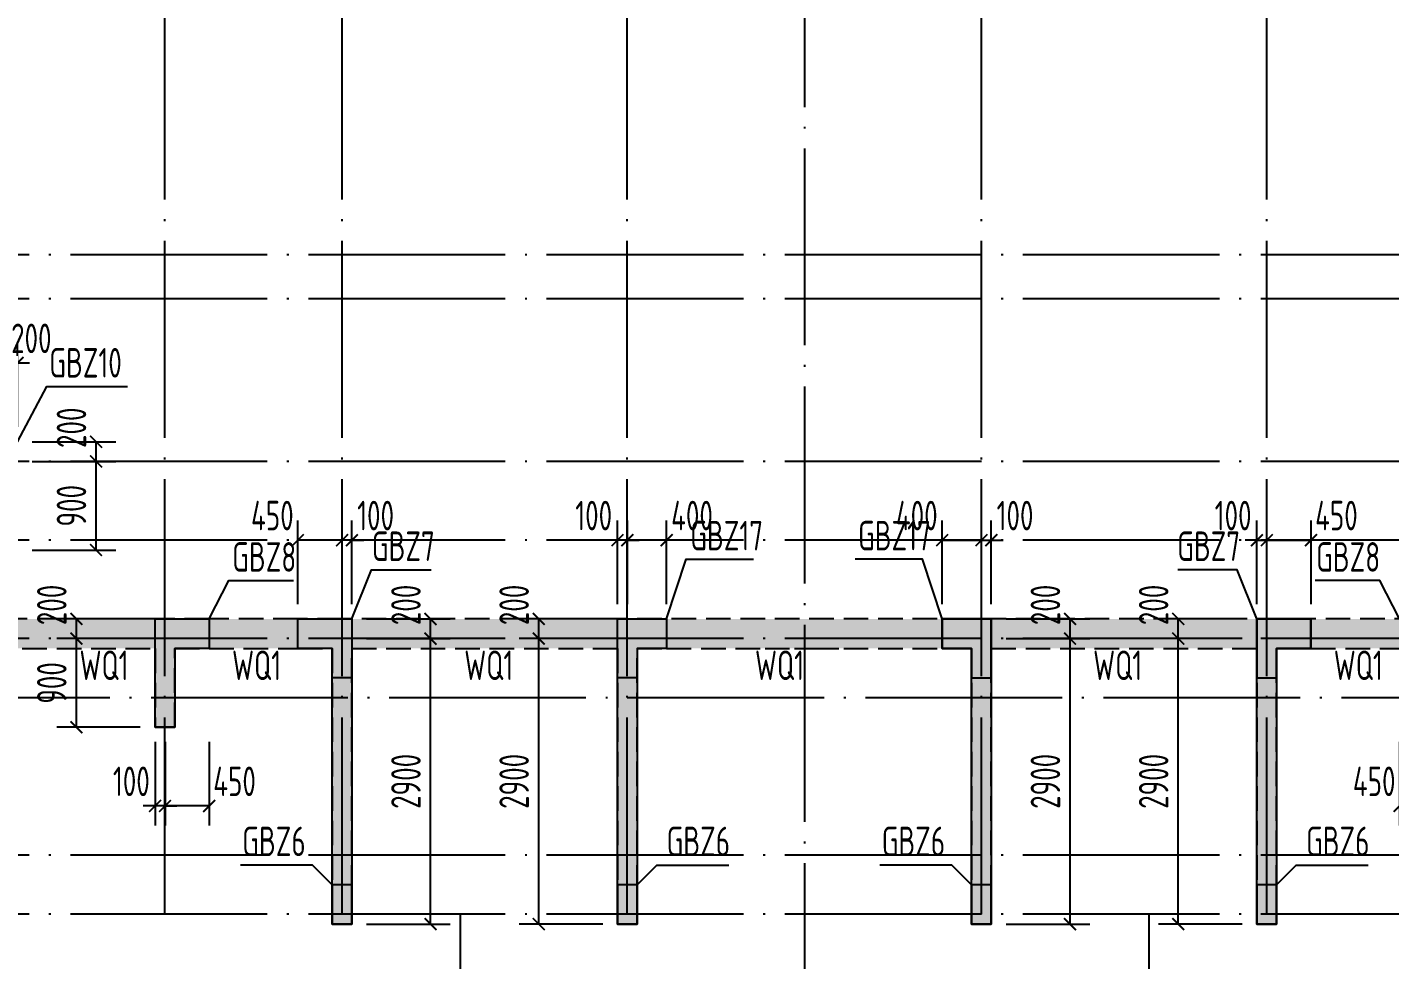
# Model space of a CAD drawing. Extents: x -461650 to 361314, y 245336 to 769729.
# Drawn here: x -108570 to -94719, y 717077 to 726549 of the extents above; entities that cross this region are included whole.
import ezdxf
from ezdxf.enums import TextEntityAlignment as Align

# ---------------------------------------------------------------- set-up
doc = ezdxf.new("R2010")
doc.units = 0
doc.header["$LTSCALE"] = 1000
doc.linetypes.add('DASH', pattern=[0.35, 0.25, -0.1])
doc.linetypes.add('DOTE', pattern=[2.42, 2, -0.2, 0.02, -0.2])
doc.layers.get('0').update_dxf_attribs({"linetype": 'CONTINUOUS'})
doc.layers.get('DEFPOINTS').update_dxf_attribs({"linetype": 'CONTINUOUS'})
for name, color, linetype in [('A-DOTE', 10, 'DOTE'), ('COLU_DE_TEXT', 7, 'CONTINUOUS'), ('LABEL', 1, 'CONTINUOUS'), ('S-Q墙填充', 252, 'CONTINUOUS'), ('S-Q墙实线', 6, 'CONTINUOUS'), ('S-Q墙标注', 3, 'CONTINUOUS'), ('S-Q墙虚线', 6, 'DASH'), ('S-X详图填充', 252, 'CONTINUOUS'), ('S-X详图实线', 4, 'CONTINUOUS')]:
    doc.layers.add(name, color=color, linetype=linetype)
doc.styles.add('TSSD_REIN', font='tssdeng.shx', dxfattribs={"width": 0.7, "height": 300, "bigfont": 'tssdchn.shx'})
doc.styles.add('结构文字', font='zstxt.shx', dxfattribs={"width": 0.7, "bigfont": 'zshz.shx'})
doc.dimstyles.new('STRUCK', dxfattribs={"dimtxt": 400, "dimasz": 121, "dimexe": 200, "dimexo": 150, "dimgap": 115, "dimtad": 1, "dimdec": 0, "dimdsep": 46, "dimtxsty": '结构文字', "dimblk": 'ARCHTICK', "dimcen": 400, "dimclrd": 3, "dimclre": 3, "dimclrt": 7, "dimadec": 0, "dimazin": 0, "dimtfac": 1, "dimtdec": 0, "dimtix": 1, "dimtmove": 2, "dimatfit": 3, "dimldrblk": '_DIMX', "dimfxl": 0, "dimtolj": 1, "dimtzin": 0, "dimarcsym": 0})

# ---------------------------------------------------------------- blocks, each defined once
blk = doc.blocks.new('20210726.16350016')
at = {"layer": 'A-DOTE'}
for p, q in [((23100, 10900), (23100, 21100)), ((24900, 10900), (24900, 21100)), ((27800, 10900), (27800, 21100)), ((29600, 21100), (29600, 3600)), ((31400, 10900), (31400, 21100)), ((34300, 10900), (34300, 21100)), ((55600, 17600), (3600, 17600)), ((55600, 17150), (3600, 17150)), ((55600, 15500), (3600, 15500)), ((55600, 14700), (3600, 14700)), ((55600, 13700), (3600, 13700)), ((3600, 13100.3), (55600, 13100.3)), ((55600, 11500), (3600, 11500)), ((55600, 10900), (3600, 10900)), ((26100, 10900), (26100, 3600)), ((33100, 10900), (33100, 3600))]:
    blk.add_line(p, q, dxfattribs=at)
blk = doc.blocks.new('_ArchTick')
at = {"color": 0, "linetype": 'ByBlock', "const_width": 0.15}
blk.add_lwpolyline([(-0.5, -0.5), (0.5, 0.5)], dxfattribs=at)
blk = doc.blocks.new('*D1792')
at = {"layer": 'DEFPOINTS', "color": 0}
for p in [(-103370, 720339), (-102570, 720339), (-102570, 717439)]:
    blk.add_point(p, dxfattribs=at)
at = {"layer": 'S-Q墙标注', "color": 3, "lineweight": -2}
for p, q in [((-102720, 720339), (-103570, 720339)), ((-103370, 717439), (-103370, 720339)), ((-102720, 717439), (-103570, 717439))]:
    blk.add_line(p, q, dxfattribs=at)
at = {"layer": 'S-Q墙标注', "color": 3, "lineweight": -2, "xscale": 121, "yscale": 121, "zscale": 121}
for p, rotation in [((-103370, 720339), 90), ((-103370, 717439), 270)]:
    blk.add_blockref('_ArchTick', p, dxfattribs=dict(at, rotation=rotation))
at = {"layer": 'S-Q墙标注', "color": 7, "insert": (-103620, 718889), "char_height": 300, "attachment_point": 5, "rotation": 90, "style": 'TSSD_REIN'}
blk.add_mtext('\\A1;2900', dxfattribs=at)
blk = doc.blocks.new('_DIMX')
blk.add_line((-150, 0), (150, 0))
at = {"const_width": 50}
blk.add_lwpolyline([(-70, -70), (70, 70)], dxfattribs=at)
blk = doc.blocks.new('*D1793')
at = {"layer": 'DEFPOINTS', "color": 0}
for p in [(-103370, 720539), (-102570, 720539), (-102570, 720339)]:
    blk.add_point(p, dxfattribs=at)
at = {"layer": 'S-Q墙标注', "color": 3, "lineweight": -2}
for p, q in [((-102720, 720539), (-103570, 720539)), ((-103370, 720339), (-103370, 720539)), ((-102720, 720339), (-103570, 720339))]:
    blk.add_line(p, q, dxfattribs=at)
at = {"layer": 'S-Q墙标注', "color": 3, "lineweight": -2, "xscale": 121, "yscale": 121, "zscale": 121}
for p, rotation in [((-103370, 720539), 90), ((-103370, 720339), 270)]:
    blk.add_blockref('_ArchTick', p, dxfattribs=dict(at, rotation=rotation))
at = {"layer": 'S-Q墙标注', "color": 7, "insert": (-103620, 720681), "char_height": 300, "attachment_point": 5, "rotation": 90, "style": 'TSSD_REIN'}
blk.add_mtext('\\A1;200', dxfattribs=at)
blk = doc.blocks.new('*D1794')
at = {"layer": 'DEFPOINTS', "color": 0}
for p in [(-102469, 721339), (-102469, 720539), (-102070, 720539)]:
    blk.add_point(p, dxfattribs=at)
at = {"layer": 'S-Q墙标注', "color": 3, "lineweight": -2}
for p, q in [((-102469, 720689), (-102469, 721539)), ((-102070, 720689), (-102070, 721539)), ((-102070, 721339), (-102469, 721339))]:
    blk.add_line(p, q, dxfattribs=at)
at = {"layer": 'S-Q墙标注', "color": 3, "lineweight": -2, "xscale": 121, "yscale": 121, "zscale": 121, "rotation": 180}
blk.add_blockref('_ArchTick', (-102469, 721339), dxfattribs=at)
at = {"layer": 'S-Q墙标注', "color": 3, "lineweight": -2, "xscale": 121, "yscale": 121, "zscale": 121}
blk.add_blockref('_ArchTick', (-102070, 721339), dxfattribs=at)
at = {"layer": 'S-Q墙标注', "color": 7, "insert": (-101812, 721589), "char_height": 300, "attachment_point": 5, "style": 'TSSD_REIN'}
blk.add_mtext('\\A1;400', dxfattribs=at)
blk = doc.blocks.new('*D1795')
at = {"layer": 'DEFPOINTS', "color": 0}
for p in [(-102569, 721339), (-102569, 720539), (-102469, 720539)]:
    blk.add_point(p, dxfattribs=at)
at = {"layer": 'S-Q墙标注', "color": 3, "lineweight": -2}
for p, q in [((-102569, 720689), (-102569, 721539)), ((-102469, 720689), (-102469, 721539)), ((-102569, 721339), (-102690, 721339)), ((-102469, 721339), (-102569, 721339)), ((-102469, 721339), (-102348, 721339))]:
    blk.add_line(p, q, dxfattribs=at)
at = {"layer": 'S-Q墙标注', "color": 3, "lineweight": -2, "xscale": 121, "yscale": 121, "zscale": 121}
blk.add_blockref('_ArchTick', (-102569, 721339), dxfattribs=at)
at = {"layer": 'S-Q墙标注', "color": 3, "lineweight": -2, "xscale": 121, "yscale": 121, "zscale": 121, "rotation": 180}
blk.add_blockref('_ArchTick', (-102469, 721339), dxfattribs=at)
at = {"layer": 'S-Q墙标注', "color": 7, "insert": (-102811, 721589), "char_height": 300, "attachment_point": 5, "style": 'TSSD_REIN'}
blk.add_mtext('\\A1;100', dxfattribs=at)
blk = doc.blocks.new('*D1796')
at = {"layer": 'DEFPOINTS', "color": 0}
for p in [(-105270, 720339), (-104470, 720339), (-105270, 717439)]:
    blk.add_point(p, dxfattribs=at)
at = {"layer": 'S-Q墙标注', "color": 3, "lineweight": -2}
for p, q in [((-105120, 720339), (-104270, 720339)), ((-104470, 717439), (-104470, 720339)), ((-105120, 717439), (-104270, 717439))]:
    blk.add_line(p, q, dxfattribs=at)
at = {"layer": 'S-Q墙标注', "color": 3, "lineweight": -2, "xscale": 121, "yscale": 121, "zscale": 121}
for p, rotation in [((-104470, 720339), 90), ((-104470, 717439), 270)]:
    blk.add_blockref('_ArchTick', p, dxfattribs=dict(at, rotation=rotation))
at = {"layer": 'S-Q墙标注', "color": 7, "insert": (-104720, 718889), "char_height": 300, "attachment_point": 5, "rotation": 90, "style": 'TSSD_REIN'}
blk.add_mtext('\\A1;2900', dxfattribs=at)
blk = doc.blocks.new('*D1797')
at = {"layer": 'DEFPOINTS', "color": 0}
for p in [(-105270, 720539), (-104470, 720539), (-105270, 720339)]:
    blk.add_point(p, dxfattribs=at)
at = {"layer": 'S-Q墙标注', "color": 3, "lineweight": -2}
for p, q in [((-105120, 720539), (-104270, 720539)), ((-104470, 720339), (-104470, 720539)), ((-105120, 720339), (-104270, 720339))]:
    blk.add_line(p, q, dxfattribs=at)
at = {"layer": 'S-Q墙标注', "color": 3, "lineweight": -2, "xscale": 121, "yscale": 121, "zscale": 121}
for p, rotation in [((-104470, 720539), 90), ((-104470, 720339), 270)]:
    blk.add_blockref('_ArchTick', p, dxfattribs=dict(at, rotation=rotation))
at = {"layer": 'S-Q墙标注', "color": 7, "insert": (-104720, 720681), "char_height": 300, "attachment_point": 5, "rotation": 90, "style": 'TSSD_REIN'}
blk.add_mtext('\\A1;200', dxfattribs=at)
blk = doc.blocks.new('*D1798')
at = {"layer": 'DEFPOINTS', "color": 0}
for p in [(-105369, 721339), (-105369, 720539), (-105269, 720539)]:
    blk.add_point(p, dxfattribs=at)
at = {"layer": 'S-Q墙标注', "color": 3, "lineweight": -2}
for p, q in [((-105369, 720689), (-105369, 721539)), ((-105269, 720689), (-105269, 721539)), ((-105369, 721339), (-105490, 721339)), ((-105269, 721339), (-105369, 721339)), ((-105269, 721339), (-105148, 721339))]:
    blk.add_line(p, q, dxfattribs=at)
at = {"layer": 'S-Q墙标注', "color": 3, "lineweight": -2, "xscale": 121, "yscale": 121, "zscale": 121}
blk.add_blockref('_ArchTick', (-105369, 721339), dxfattribs=at)
at = {"layer": 'S-Q墙标注', "color": 3, "lineweight": -2, "xscale": 121, "yscale": 121, "zscale": 121, "rotation": 180}
blk.add_blockref('_ArchTick', (-105269, 721339), dxfattribs=at)
at = {"layer": 'S-Q墙标注', "color": 7, "insert": (-105028, 721589), "char_height": 300, "attachment_point": 5, "style": 'TSSD_REIN'}
blk.add_mtext('\\A1;100', dxfattribs=at)
blk = doc.blocks.new('*D1799')
at = {"layer": 'DEFPOINTS', "color": 0}
for p in [(-105819, 721339), (-105819, 720539), (-105369, 720539)]:
    blk.add_point(p, dxfattribs=at)
at = {"layer": 'S-Q墙标注', "color": 3, "lineweight": -2}
for p, q in [((-105819, 720689), (-105819, 721539)), ((-105369, 720689), (-105369, 721539)), ((-105369, 721339), (-105819, 721339))]:
    blk.add_line(p, q, dxfattribs=at)
at = {"layer": 'S-Q墙标注', "color": 3, "lineweight": -2, "xscale": 121, "yscale": 121, "zscale": 121, "rotation": 180}
blk.add_blockref('_ArchTick', (-105819, 721339), dxfattribs=at)
at = {"layer": 'S-Q墙标注', "color": 3, "lineweight": -2, "xscale": 121, "yscale": 121, "zscale": 121}
blk.add_blockref('_ArchTick', (-105369, 721339), dxfattribs=at)
at = {"layer": 'S-Q墙标注', "color": 7, "insert": (-106078, 721589), "char_height": 300, "attachment_point": 5, "style": 'TSSD_REIN'}
blk.add_mtext('\\A1;450', dxfattribs=at)
blk = doc.blocks.new('*D1800')
at = {"layer": 'DEFPOINTS', "color": 0}
for p in [(-108070, 720339), (-107270, 720339), (-107270, 719439)]:
    blk.add_point(p, dxfattribs=at)
at = {"layer": 'S-Q墙标注', "color": 3, "lineweight": -2}
for p, q in [((-107420, 720339), (-108270, 720339)), ((-108070, 719439), (-108070, 720339)), ((-107420, 719439), (-108270, 719439))]:
    blk.add_line(p, q, dxfattribs=at)
at = {"layer": 'S-Q墙标注', "color": 3, "lineweight": -2, "xscale": 121, "yscale": 121, "zscale": 121}
for p, rotation in [((-108070, 720339), 90), ((-108070, 719439), 270)]:
    blk.add_blockref('_ArchTick', p, dxfattribs=dict(at, rotation=rotation))
at = {"layer": 'S-Q墙标注', "color": 7, "insert": (-108320, 719889), "char_height": 300, "attachment_point": 5, "rotation": 90, "style": 'TSSD_REIN'}
blk.add_mtext('\\A1;900', dxfattribs=at)
blk = doc.blocks.new('*D1801')
at = {"layer": 'DEFPOINTS', "color": 0}
for p in [(-108070, 720539), (-107270, 720539), (-107270, 720339)]:
    blk.add_point(p, dxfattribs=at)
at = {"layer": 'S-Q墙标注', "color": 3, "lineweight": -2}
for p, q in [((-107420, 720539), (-108270, 720539)), ((-108070, 720339), (-108070, 720539)), ((-107420, 720339), (-108270, 720339))]:
    blk.add_line(p, q, dxfattribs=at)
at = {"layer": 'S-Q墙标注', "color": 3, "lineweight": -2, "xscale": 121, "yscale": 121, "zscale": 121}
for p, rotation in [((-108070, 720539), 90), ((-108070, 720339), 270)]:
    blk.add_blockref('_ArchTick', p, dxfattribs=dict(at, rotation=rotation))
at = {"layer": 'S-Q墙标注', "color": 7, "insert": (-108320, 720681), "char_height": 300, "attachment_point": 5, "rotation": 90, "style": 'TSSD_REIN'}
blk.add_mtext('\\A1;200', dxfattribs=at)
blk = doc.blocks.new('*D1802')
at = {"layer": 'DEFPOINTS', "color": 0}
for p in [(-107169, 719439), (-106720, 719439), (-107169, 718639)]:
    blk.add_point(p, dxfattribs=at)
at = {"layer": 'S-Q墙标注', "color": 3, "lineweight": -2}
for p, q in [((-107169, 719289), (-107169, 718439)), ((-106720, 719289), (-106720, 718439)), ((-106720, 718639), (-107169, 718639))]:
    blk.add_line(p, q, dxfattribs=at)
at = {"layer": 'S-Q墙标注', "color": 3, "lineweight": -2, "xscale": 121, "yscale": 121, "zscale": 121, "rotation": 180}
blk.add_blockref('_ArchTick', (-107169, 718639), dxfattribs=at)
at = {"layer": 'S-Q墙标注', "color": 3, "lineweight": -2, "xscale": 121, "yscale": 121, "zscale": 121}
blk.add_blockref('_ArchTick', (-106720, 718639), dxfattribs=at)
at = {"layer": 'S-Q墙标注', "color": 7, "insert": (-106462, 718889), "char_height": 300, "attachment_point": 5, "style": 'TSSD_REIN'}
blk.add_mtext('\\A1;450', dxfattribs=at)
blk = doc.blocks.new('*D1803')
at = {"layer": 'DEFPOINTS', "color": 0}
for p in [(-107270, 719439), (-107169, 719439), (-107270, 718639)]:
    blk.add_point(p, dxfattribs=at)
at = {"layer": 'S-Q墙标注', "color": 3, "lineweight": -2}
for p, q in [((-107270, 719289), (-107270, 718439)), ((-107169, 719289), (-107169, 718439)), ((-107270, 718639), (-107391, 718639)), ((-107169, 718639), (-107270, 718639)), ((-107169, 718639), (-107048, 718639))]:
    blk.add_line(p, q, dxfattribs=at)
at = {"layer": 'S-Q墙标注', "color": 3, "lineweight": -2, "xscale": 121, "yscale": 121, "zscale": 121}
blk.add_blockref('_ArchTick', (-107270, 718639), dxfattribs=at)
at = {"layer": 'S-Q墙标注', "color": 3, "lineweight": -2, "xscale": 121, "yscale": 121, "zscale": 121, "rotation": 180}
blk.add_blockref('_ArchTick', (-107169, 718639), dxfattribs=at)
at = {"layer": 'S-Q墙标注', "color": 7, "insert": (-107511, 718889), "char_height": 300, "attachment_point": 5, "style": 'TSSD_REIN'}
blk.add_mtext('\\A1;100', dxfattribs=at)
blk = doc.blocks.new('*D1808')
at = {"layer": 'DEFPOINTS', "color": 0}
for p in [(-108670, 722139), (-107870, 722139), (-108670, 721239)]:
    blk.add_point(p, dxfattribs=at)
at = {"layer": 'S-Q墙标注', "color": 3, "lineweight": -2}
for p, q in [((-108520, 722139), (-107670, 722139)), ((-107870, 721239), (-107870, 722139)), ((-108520, 721239), (-107670, 721239))]:
    blk.add_line(p, q, dxfattribs=at)
at = {"layer": 'S-Q墙标注', "color": 3, "lineweight": -2, "xscale": 121, "yscale": 121, "zscale": 121}
for p, rotation in [((-107870, 722139), 90), ((-107870, 721239), 270)]:
    blk.add_blockref('_ArchTick', p, dxfattribs=dict(at, rotation=rotation))
at = {"layer": 'S-Q墙标注', "color": 7, "insert": (-108120, 721689), "char_height": 300, "attachment_point": 5, "rotation": 90, "style": 'TSSD_REIN'}
blk.add_mtext('\\A1;900', dxfattribs=at)
blk = doc.blocks.new('*D1809')
at = {"layer": 'DEFPOINTS', "color": 0}
for p in [(-108670, 722339), (-107870, 722339), (-108670, 722139)]:
    blk.add_point(p, dxfattribs=at)
at = {"layer": 'S-Q墙标注', "color": 3, "lineweight": -2}
for p, q in [((-108520, 722339), (-107670, 722339)), ((-107870, 722139), (-107870, 722339)), ((-108520, 722139), (-107670, 722139))]:
    blk.add_line(p, q, dxfattribs=at)
at = {"layer": 'S-Q墙标注', "color": 3, "lineweight": -2, "xscale": 121, "yscale": 121, "zscale": 121}
for p, rotation in [((-107870, 722339), 90), ((-107870, 722139), 270)]:
    blk.add_blockref('_ArchTick', p, dxfattribs=dict(at, rotation=rotation))
at = {"layer": 'S-Q墙标注', "color": 7, "insert": (-108120, 722481), "char_height": 300, "attachment_point": 5, "rotation": 90, "style": 'TSSD_REIN'}
blk.add_mtext('\\A1;200', dxfattribs=at)
blk = doc.blocks.new('*D1810')
at = {"layer": 'DEFPOINTS', "color": 0}
for p in [(-108869, 723139), (-108869, 722339), (-108669, 722339)]:
    blk.add_point(p, dxfattribs=at)
at = {"layer": 'S-Q墙标注', "color": 3, "lineweight": -2}
for p, q in [((-108869, 722489), (-108869, 723339)), ((-108669, 722489), (-108669, 723339)), ((-108869, 723139), (-108990, 723139)), ((-108669, 723139), (-108869, 723139)), ((-108669, 723139), (-108548, 723139))]:
    blk.add_line(p, q, dxfattribs=at)
at = {"layer": 'S-Q墙标注', "color": 3, "lineweight": -2, "xscale": 121, "yscale": 121, "zscale": 121}
blk.add_blockref('_ArchTick', (-108869, 723139), dxfattribs=at)
at = {"layer": 'S-Q墙标注', "color": 3, "lineweight": -2, "xscale": 121, "yscale": 121, "zscale": 121, "rotation": 180}
blk.add_blockref('_ArchTick', (-108669, 723139), dxfattribs=at)
at = {"layer": 'S-Q墙标注', "color": 7, "insert": (-108528, 723389), "char_height": 300, "attachment_point": 5, "style": 'TSSD_REIN'}
blk.add_mtext('\\A1;200', dxfattribs=at)
blk = doc.blocks.new('*D1869')
at = {"layer": 'DEFPOINTS', "color": 0}
for p in [(-98769, 720339), (-97969, 720339), (-98769, 717439)]:
    blk.add_point(p, dxfattribs=at)
at = {"layer": 'S-Q墙标注', "color": 3, "lineweight": -2}
for p, q in [((-98619, 720339), (-97769, 720339)), ((-97969, 717439), (-97969, 720339)), ((-98619, 717439), (-97769, 717439))]:
    blk.add_line(p, q, dxfattribs=at)
at = {"layer": 'S-Q墙标注', "color": 3, "lineweight": -2, "xscale": 121, "yscale": 121, "zscale": 121}
for p, rotation in [((-97969, 720339), 90), ((-97969, 717439), 270)]:
    blk.add_blockref('_ArchTick', p, dxfattribs=dict(at, rotation=rotation))
at = {"layer": 'S-Q墙标注', "color": 7, "insert": (-98219, 718889), "char_height": 300, "attachment_point": 5, "rotation": 90, "style": 'TSSD_REIN'}
blk.add_mtext('\\A1;2900', dxfattribs=at)
blk = doc.blocks.new('*D1870')
at = {"layer": 'DEFPOINTS', "color": 0}
for p in [(-98769, 720539), (-97969, 720539), (-98769, 720339)]:
    blk.add_point(p, dxfattribs=at)
at = {"layer": 'S-Q墙标注', "color": 3, "lineweight": -2}
for p, q in [((-98619, 720539), (-97769, 720539)), ((-97969, 720339), (-97969, 720539)), ((-98619, 720339), (-97769, 720339))]:
    blk.add_line(p, q, dxfattribs=at)
at = {"layer": 'S-Q墙标注', "color": 3, "lineweight": -2, "xscale": 121, "yscale": 121, "zscale": 121}
for p, rotation in [((-97969, 720539), 90), ((-97969, 720339), 270)]:
    blk.add_blockref('_ArchTick', p, dxfattribs=dict(at, rotation=rotation))
at = {"layer": 'S-Q墙标注', "color": 7, "insert": (-98219, 720681), "char_height": 300, "attachment_point": 5, "rotation": 90, "style": 'TSSD_REIN'}
blk.add_mtext('\\A1;200', dxfattribs=at)
blk = doc.blocks.new('*D1871')
at = {"layer": 'DEFPOINTS', "color": 0}
for p in [(-98869, 721339), (-99269, 720539), (-98869, 720539)]:
    blk.add_point(p, dxfattribs=at)
at = {"layer": 'S-Q墙标注', "color": 3, "lineweight": -2}
for p, q in [((-99269, 720689), (-99269, 721539)), ((-98869, 720689), (-98869, 721539)), ((-99269, 721339), (-98869, 721339))]:
    blk.add_line(p, q, dxfattribs=at)
at = {"layer": 'S-Q墙标注', "color": 3, "lineweight": -2, "xscale": 121, "yscale": 121, "zscale": 121, "rotation": 180}
blk.add_blockref('_ArchTick', (-99269, 721339), dxfattribs=at)
at = {"layer": 'S-Q墙标注', "color": 3, "lineweight": -2, "xscale": 121, "yscale": 121, "zscale": 121}
blk.add_blockref('_ArchTick', (-98869, 721339), dxfattribs=at)
at = {"layer": 'S-Q墙标注', "color": 7, "insert": (-99527, 721589), "char_height": 300, "attachment_point": 5, "style": 'TSSD_REIN'}
blk.add_mtext('\\A1;400', dxfattribs=at)
blk = doc.blocks.new('*D1872')
at = {"layer": 'DEFPOINTS', "color": 0}
for p in [(-98769, 721339), (-98869, 720539), (-98769, 720539)]:
    blk.add_point(p, dxfattribs=at)
at = {"layer": 'S-Q墙标注', "color": 3, "lineweight": -2}
for p, q in [((-98869, 720689), (-98869, 721539)), ((-98769, 720689), (-98769, 721539)), ((-98869, 721339), (-98990, 721339)), ((-98869, 721339), (-98769, 721339)), ((-98769, 721339), (-98648, 721339))]:
    blk.add_line(p, q, dxfattribs=at)
at = {"layer": 'S-Q墙标注', "color": 3, "lineweight": -2, "xscale": 121, "yscale": 121, "zscale": 121}
blk.add_blockref('_ArchTick', (-98869, 721339), dxfattribs=at)
at = {"layer": 'S-Q墙标注', "color": 3, "lineweight": -2, "xscale": 121, "yscale": 121, "zscale": 121, "rotation": 180}
blk.add_blockref('_ArchTick', (-98769, 721339), dxfattribs=at)
at = {"layer": 'S-Q墙标注', "color": 7, "insert": (-98528, 721589), "char_height": 300, "attachment_point": 5, "style": 'TSSD_REIN'}
blk.add_mtext('\\A1;100', dxfattribs=at)
blk = doc.blocks.new('*D1873')
at = {"layer": 'DEFPOINTS', "color": 0}
for p in [(-96869, 720339), (-96069, 720339), (-96069, 717439)]:
    blk.add_point(p, dxfattribs=at)
at = {"layer": 'S-Q墙标注', "color": 3, "lineweight": -2}
for p, q in [((-96219, 720339), (-97069, 720339)), ((-96869, 717439), (-96869, 720339)), ((-96219, 717439), (-97069, 717439))]:
    blk.add_line(p, q, dxfattribs=at)
at = {"layer": 'S-Q墙标注', "color": 3, "lineweight": -2, "xscale": 121, "yscale": 121, "zscale": 121}
for p, rotation in [((-96869, 720339), 90), ((-96869, 717439), 270)]:
    blk.add_blockref('_ArchTick', p, dxfattribs=dict(at, rotation=rotation))
at = {"layer": 'S-Q墙标注', "color": 7, "insert": (-97119, 718889), "char_height": 300, "attachment_point": 5, "rotation": 90, "style": 'TSSD_REIN'}
blk.add_mtext('\\A1;2900', dxfattribs=at)
blk = doc.blocks.new('*D1874')
at = {"layer": 'DEFPOINTS', "color": 0}
for p in [(-96869, 720539), (-96069, 720539), (-96069, 720339)]:
    blk.add_point(p, dxfattribs=at)
at = {"layer": 'S-Q墙标注', "color": 3, "lineweight": -2}
for p, q in [((-96219, 720539), (-97069, 720539)), ((-96869, 720339), (-96869, 720539)), ((-96219, 720339), (-97069, 720339))]:
    blk.add_line(p, q, dxfattribs=at)
at = {"layer": 'S-Q墙标注', "color": 3, "lineweight": -2, "xscale": 121, "yscale": 121, "zscale": 121}
for p, rotation in [((-96869, 720539), 90), ((-96869, 720339), 270)]:
    blk.add_blockref('_ArchTick', p, dxfattribs=dict(at, rotation=rotation))
at = {"layer": 'S-Q墙标注', "color": 7, "insert": (-97119, 720681), "char_height": 300, "attachment_point": 5, "rotation": 90, "style": 'TSSD_REIN'}
blk.add_mtext('\\A1;200', dxfattribs=at)
blk = doc.blocks.new('*D1875')
at = {"layer": 'DEFPOINTS', "color": 0}
for p in [(-95969, 721339), (-96069, 720539), (-95969, 720539)]:
    blk.add_point(p, dxfattribs=at)
at = {"layer": 'S-Q墙标注', "color": 3, "lineweight": -2}
for p, q in [((-96069, 720689), (-96069, 721539)), ((-95969, 720689), (-95969, 721539)), ((-96069, 721339), (-96190, 721339)), ((-96069, 721339), (-95969, 721339)), ((-95969, 721339), (-95848, 721339))]:
    blk.add_line(p, q, dxfattribs=at)
at = {"layer": 'S-Q墙标注', "color": 3, "lineweight": -2, "xscale": 121, "yscale": 121, "zscale": 121}
blk.add_blockref('_ArchTick', (-96069, 721339), dxfattribs=at)
at = {"layer": 'S-Q墙标注', "color": 3, "lineweight": -2, "xscale": 121, "yscale": 121, "zscale": 121, "rotation": 180}
blk.add_blockref('_ArchTick', (-95969, 721339), dxfattribs=at)
at = {"layer": 'S-Q墙标注', "color": 7, "insert": (-96311, 721589), "char_height": 300, "attachment_point": 5, "style": 'TSSD_REIN'}
blk.add_mtext('\\A1;100', dxfattribs=at)
blk = doc.blocks.new('*D1876')
at = {"layer": 'DEFPOINTS', "color": 0}
for p in [(-95519, 721339), (-95969, 720539), (-95519, 720539)]:
    blk.add_point(p, dxfattribs=at)
at = {"layer": 'S-Q墙标注', "color": 3, "lineweight": -2}
for p, q in [((-95969, 720689), (-95969, 721539)), ((-95519, 720689), (-95519, 721539)), ((-95969, 721339), (-95519, 721339))]:
    blk.add_line(p, q, dxfattribs=at)
at = {"layer": 'S-Q墙标注', "color": 3, "lineweight": -2, "xscale": 121, "yscale": 121, "zscale": 121, "rotation": 180}
blk.add_blockref('_ArchTick', (-95969, 721339), dxfattribs=at)
at = {"layer": 'S-Q墙标注', "color": 3, "lineweight": -2, "xscale": 121, "yscale": 121, "zscale": 121}
blk.add_blockref('_ArchTick', (-95519, 721339), dxfattribs=at)
at = {"layer": 'S-Q墙标注', "color": 7, "insert": (-95261, 721589), "char_height": 300, "attachment_point": 5, "style": 'TSSD_REIN'}
blk.add_mtext('\\A1;450', dxfattribs=at)
blk = doc.blocks.new('*D1879')
at = {"layer": 'DEFPOINTS', "color": 0}
for p in [(-94619, 719439), (-94169, 719439), (-94169, 718639)]:
    blk.add_point(p, dxfattribs=at)
at = {"layer": 'S-Q墙标注', "color": 3, "lineweight": -2}
for p, q in [((-94619, 719289), (-94619, 718439)), ((-94169, 719289), (-94169, 718439)), ((-94619, 718639), (-94169, 718639))]:
    blk.add_line(p, q, dxfattribs=at)
at = {"layer": 'S-Q墙标注', "color": 3, "lineweight": -2, "xscale": 121, "yscale": 121, "zscale": 121, "rotation": 180}
blk.add_blockref('_ArchTick', (-94619, 718639), dxfattribs=at)
at = {"layer": 'S-Q墙标注', "color": 3, "lineweight": -2, "xscale": 121, "yscale": 121, "zscale": 121}
blk.add_blockref('_ArchTick', (-94169, 718639), dxfattribs=at)
at = {"layer": 'S-Q墙标注', "color": 7, "insert": (-94877, 718889), "char_height": 300, "attachment_point": 5, "style": 'TSSD_REIN'}
blk.add_mtext('\\A1;450', dxfattribs=at)

msp = doc.modelspace()

# ---------------------------------------------------------------- hatches: boundary and pattern name
at = {"layer": 'S-Q墙填充', "ltscale": 0.5}
h = msp.add_hatch(dxfattribs=at)
h.set_pattern_fill('ARMORED', color=252, scale=30, style=0)
h.set_pattern_definition([(50, (-174733.24, 683071.2), (215.17805, -18.82564), [22.5, -247.5]), (355, (-174733.24, 683071.2), (-41.6254, 225.65764), [18, -198]), (100.4514, (-174715.31, 683069.63), (173.5528, 206.83186), [19.12206, -210.34263]), (46.1842, (-174733.24, 683131.2), (320.1723, -49.6557), [33.75, -371.25]), (96.6356, (-174706.56, 683127.06), (280.3988, 292.2354), [28.6831, -315.5139]), (351.1842, (-174733.24, 683131.2), (280.3986, 292.2356), [27, -297]), (21, (-174703.24, 683116.2), (179.07212, -120.78567), [22.5, -247.5]), (326, (-174703.24, 683116.2), (72.9946, 217.545), [18, -198]), (71.4514, (-174688.32, 683106.13), (252.0668, 96.75915), [19.12206, -210.34263]), (37.5, (-174733.24, 683071.2), (3.647957, 99.868156), [0, -195.6, 0, -201, 0, -198.75]), (7.5, (-174733.24, 683071.2), (78.92086, 118.32351), [0, -114.6, 0, -191.1, 0, -75.75]), (327.5, (-174800.14, 683071.2), (160.14673, -6.76646), [0, -75, 0, -234, 0, -310.5]), (317.5, (-174830.14, 683071.2), (174.95585, 30.0315), [0, -97.5, 0, -155.4, 0, -220.5]), (45, (-174733.24, 683071.2), (-106.06602, 106.06602), [])])
h.paths.add_polyline_path([(-83669.41, 722339.34), (-84319.33, 722339.34), (-85969.39, 722339.34), (-86569.61, 722339.34), (-86569.75, 722589.34), (-89769.34, 722589.34), (-89769.43, 722339.34), (-90369.36, 722339.34), (-91969.58, 722339.34), (-92669.5, 722339.34), (-92669.5, 721339.34), (-92669.5, 720539.34), (-105369.51, 720539.34), (-105819.51, 720539.34), (-106719.59, 720539.34), (-107169.5, 720539.34), (-108669.5, 720539.34), (-108669.5, 721339.34), (-108669.5, 722339.34), (-109319.41, 722339.34), (-110969.89, 722339.34), (-111569.5, 722339.34), (-111569.5, 722589.34), (-114769.5, 722589.34), (-114769.5, 722339.34), (-115369.62, 722339.34), (-116969.58, 722339.34), (-117669.5, 722339.34), (-117669.5, 721339.34), (-117669.5, 720539.34), (-125869.5, 720539.34), (-125869.5, 717539.34), (-125869.49, 714939.34), (-125869.49, 712839.34), (-123069.49, 712839.34), (-116569.45, 712839.34), (-116569.49, 711639.33), (-115519.5, 711639.33), (-113169.49, 711639.33), (-110619.5, 711639.33), (-109769.5, 711639.33), (-109769.55, 712839.22), (-104169.51, 712839.34), (-103269.51, 712839.34), (-100669.51, 712839.34), (-98069.49, 712839.34), (-97169.49, 712839.34), (-91569.49, 712839.34), (-91569.49, 711639.33), (-90519.5, 711639.33), (-88169.51, 711639.33), (-85819.5, 711639.33), (-84769.51, 711639.33), (-84769.51, 712839.34), (-79169.51, 712839.34), (-78269.51, 712839.34), (-75469.51, 712839.34), (-75469.51, 720539.34), (-77069.59, 720539.34), (-77469.51, 720539.34), (-80369.49, 720539.34), (-80819.49, 720539.34), (-81719.59, 720539.34), (-82169.51, 720539.34), (-83669.41, 720539.34), (-83669.41, 721339.34)])
h.paths.add_polyline_path([(-125569.5, 717439.34), (-124869.49, 717439.34), (-124869.49, 717639.34), (-125569.5, 717639.34), (-125569.5, 720239.34), (-125169.5, 720239.34), (-124269.4, 720239.34), (-123969.49, 720239.34), (-123969.48, 719589.34), (-123769.48, 719589.34), (-123769.49, 720239.34), (-121069.49, 720239.34), (-121069.49, 717439.34), (-120869.49, 717439.34), (-120869.49, 720239.34), (-120519.49, 720239.34), (-119619.41, 720239.34), (-119269.49, 720239.34), (-119269.49, 719439.34), (-119069.49, 719439.34), (-119069.49, 720239.34), (-117369.5, 720239.34), (-117369.5, 721339.34), (-117369.5, 722039.34), (-116969.58, 722039.34), (-115369.62, 722039.34), (-114669.5, 722039.34), (-114669.5, 720839.34), (-114469.5, 720839.34), (-114469.5, 722139.34), (-114469.5, 722289.34), (-111869.5, 722289.34), (-111869.5, 722139.34), (-111869.5, 720839.34), (-111669.5, 720839.34), (-111669.5, 722039.34), (-110969.89, 722039.34), (-109319.41, 722039.34), (-108969.5, 722039.34), (-108969.5, 721339.34), (-108969.5, 720239.34), (-107269.5, 720239.34), (-107269.5, 719439.34), (-107069.5, 719439.34), (-107069.5, 720239.34), (-106719.59, 720239.34), (-105819.51, 720239.34), (-105469.51, 720239.34), (-105469.51, 717439.34), (-105269.51, 717439.34), (-105269.51, 720239.34), (-102569.51, 720239.34), (-102569.51, 717439.34), (-102369.51, 717439.34), (-102369.51, 720239.34), (-102069.59, 720239.34), (-101069.5, 720239.34), (-100769.5, 720239.34), (-100769.51, 720239.34), (-100569.51, 720239.34), (-100569.5, 720239.34), (-100269.5, 720239.34), (-99269.4, 720239.34), (-98969.49, 720239.34), (-98969.49, 717439.14), (-98769.49, 717439.14), (-98769.49, 720239.34), (-96069.5, 720239.34), (-96069.5, 717439.34), (-95869.5, 717439.34), (-95869.5, 720239.34), (-95519.5, 720239.34), (-94619.41, 720239.34), (-94269.5, 720239.34), (-94269.5, 719439.34), (-94069.5, 719439.34), (-94069.5, 720239.34), (-92369.5, 720239.34), (-92369.5, 721339.34), (-92369.5, 722039.34), (-91969.58, 722039.34), (-90369.36, 722039.34), (-89669.5, 722039.34), (-89669.5, 720839.34), (-89469.5, 720839.34), (-89469.5, 722289.34), (-86869.5, 722289.34), (-86869.5, 720839.34), (-86669.5, 720839.34), (-86669.5, 722039.34), (-85969.39, 722039.34), (-84319.33, 722039.34), (-83969.41, 722039.34), (-83969.41, 721339.34), (-83969.41, 720239.34), (-82269.51, 720239.34), (-82269.51, 719439.34), (-82069.51, 719439.34), (-82069.51, 720239.34), (-81719.59, 720239.34), (-80819.49, 720239.34), (-80469.49, 720239.34), (-80469.49, 717439.34), (-80269.49, 717439.34), (-80269.49, 720239.34), (-77569.51, 720239.34), (-77569.51, 719589.36), (-77369.51, 719589.36), (-77369.51, 720239.34), (-77069.59, 720239.34), (-76169.5, 720239.34), (-75769.5, 720239.34), (-75769.5, 717639.34), (-76469.5, 717639.34), (-76469.5, 717439.34), (-75769.5, 717439.34), (-75769.51, 714939.34), (-75769.51, 713139.34), (-78269.51, 713139.34), (-79069.51, 713139.34), (-79069.51, 714589.34), (-79269.51, 714589.34), (-79269.51, 713139.34), (-84769.51, 713139.34), (-84769.51, 713389.33), (-85069.51, 713389.33), (-85069.51, 713039.34), (-85069.51, 711939.33), (-85819.5, 711939.33), (-88169.51, 711939.33), (-90519.5, 711939.33), (-91269.49, 711939.33), (-91269.49, 713039.34), (-91269.49, 713389.33), (-91569.49, 713389.33), (-91569.49, 713139.34), (-97069.49, 713139.34), (-97069.49, 714589.34), (-97269.49, 714589.34), (-97269.49, 713139.34), (-98069.49, 713139.34), (-100669.51, 713139.34), (-103269.51, 713139.34), (-104069.51, 713139.34), (-104069.51, 714589.34), (-104269.51, 714589.34), (-104269.51, 713139.34), (-109769.5, 713139.22), (-109769.47, 713389.32), (-110069.51, 713389.35), (-110069.56, 713039.22), (-110069.51, 711939.33), (-110619.5, 711939.34), (-113169.49, 711939.33), (-115519.5, 711939.33), (-116269.48, 711939.33), (-116269.44, 713039.22), (-116269.49, 713389.35), (-116569.49, 713389.32), (-116569.46, 713139.22), (-122069.49, 713139.34), (-122069.49, 714589.34), (-122269.49, 714589.34), (-122269.49, 713139.34), (-123069.49, 713139.34), (-125569.49, 713139.34), (-125569.49, 714939.34)], flags=16)
at = {"layer": 'S-X详图填充'}
h = msp.add_hatch(color=256, dxfattribs=at)
h.dxf.hatch_style = 1
h.paths.add_polyline_path([(-106719.51, 720539.34), (-106719.57, 720239.34), (-107069.57, 720239.34), (-107069.51, 719439.36), (-107269.51, 719439.36), (-107269.51, 720539.34)])
h = msp.add_hatch(color=256, dxfattribs=at)
h.dxf.hatch_style = 1
h.paths.add_polyline_path([(-105269.51, 719939.36), (-105469.51, 719939.36), (-105469.52, 720239.34), (-105819.53, 720239.34), (-105819.53, 720539.34), (-105269.52, 720539.34)])
h = msp.add_hatch(color=256, dxfattribs=at)
h.dxf.hatch_style = 1
h.paths.add_polyline_path([(-102369.51, 719939.36), (-102569.51, 719939.36), (-102569.52, 720539.34), (-102069.52, 720539.34), (-102069.52, 720239.34), (-102369.52, 720239.34)])
h = msp.add_hatch(color=256, dxfattribs=at)
h.dxf.hatch_style = 1
h.paths.add_polyline_path([(-98969.51, 719939.36), (-98769.51, 719939.36), (-98769.5, 720539.34), (-99269.5, 720539.34), (-99269.5, 720239.34), (-98969.5, 720239.34)])
h = msp.add_hatch(color=256, dxfattribs=at)
h.dxf.hatch_style = 1
h.paths.add_polyline_path([(-96069.51, 719939.36), (-95869.51, 719939.36), (-95869.5, 720239.34), (-95519.49, 720239.34), (-95519.49, 720539.34), (-96069.5, 720539.34)])
h = msp.add_hatch(color=256, dxfattribs=at)
h.dxf.hatch_style = 1
h.paths.add_polyline_path([(-105269.51, 717839.36), (-105469.51, 717839.36), (-105469.51, 717439.36), (-105269.51, 717439.36)])
h = msp.add_hatch(color=256, dxfattribs=at)
h.dxf.hatch_style = 1
h.paths.add_polyline_path([(-102369.51, 717839.36), (-102569.51, 717839.36), (-102569.51, 717439.36), (-102369.51, 717439.36)])
h = msp.add_hatch(color=256, dxfattribs=at)
h.dxf.hatch_style = 1
h.paths.add_polyline_path([(-98769.51, 717839.36), (-98969.51, 717839.36), (-98969.51, 717439.36), (-98769.51, 717439.36)])
h = msp.add_hatch(color=256, dxfattribs=at)
h.dxf.hatch_style = 1
h.paths.add_polyline_path([(-95869.51, 717839.36), (-96069.51, 717839.36), (-96069.51, 717439.36), (-95869.51, 717439.36)])

# ---------------------------------------------------------------- linework, layer by layer
at = {"layer": 'LABEL'}
for points in [[(-108669.5, 722339.34), (-108369.51, 722901.03), (-107551.27, 722901.03)], [(-102069.5, 720539.34), (-101869.5, 721145.09), (-101185.44, 721145.09)], [(-99269.49, 720539.34), (-99469.49, 721145.09), (-100153.55, 721145.09)], [(-105269.5, 720539.34), (-105069.5, 721037.49), (-104464.37, 721037.49)], [(-96069.49, 720539.34), (-96269.49, 721037.49), (-96874.62, 721037.49)], [(-106719.5, 720539.34), (-106519.5, 720928.65), (-105862.92, 720928.65)], [(-94619.5, 720539.34), (-94819.5, 720928.65), (-95476.08, 720928.65)], [(-105469.5, 717839.36), (-105669.5, 718039.36), (-106400.16, 718039.36)], [(-102369.51, 717839.36), (-102169.51, 718039.36), (-101435.78, 718039.36)], [(-98969.5, 717839.36), (-99169.5, 718039.36), (-99903.24, 718039.36)], [(-95869.51, 717839.36), (-95669.51, 718039.36), (-94938.85, 718039.36)]]:
    msp.add_lwpolyline(points, dxfattribs=at)
at = {"layer": 'S-Q墙实线', "ltscale": 0.5}
for points in [[(-106719.49, 720239.34), (-107069.5, 720239.34), (-107069.5, 719439.34), (-107269.5, 719439.34), (-107269.5, 720539.34), (-106719.49, 720539.34), (-106719.49, 720239.34)], [(-105819.5, 720539.34), (-105269.5, 720539.34), (-105269.5, 717439.34), (-105469.5, 717439.34), (-105469.5, 720239.34), (-105819.5, 720239.34), (-105819.5, 720539.34)], [(-102569.5, 717439.34), (-102569.5, 720539.34), (-102069.5, 720539.34), (-102069.5, 720239.34), (-102369.5, 720239.34), (-102369.5, 717439.34), (-102569.5, 717439.34)], [(-99269.5, 720539.34), (-98769.5, 720539.34), (-98769.5, 717439.34), (-98969.5, 717439.34), (-98969.5, 720239.34), (-99269.5, 720239.34), (-99269.5, 720539.34)], [(-96069.5, 717439.34), (-96069.5, 720539.34), (-95519.49, 720539.34), (-95519.49, 720239.34), (-95869.5, 720239.34), (-95869.5, 717439.34), (-96069.5, 717439.34)]]:
    msp.add_lwpolyline(points, dxfattribs=at)
at = {"layer": 'S-Q墙虚线', "color": 6}
for points in [[(-92669.5, 720539.34), (-105369.51, 720539.34), (-105819.51, 720539.34), (-106719.59, 720539.34), (-107169.5, 720539.34), (-108669.5, 720539.34)], [(-108969.5, 720239.34), (-107269.5, 720239.34), (-107269.5, 719439.34), (-107069.5, 719439.34), (-107069.5, 720239.34), (-106719.59, 720239.34), (-105819.51, 720239.34), (-105469.51, 720239.34), (-105469.51, 717439.34), (-105269.51, 717439.34), (-105269.51, 720239.34), (-102569.51, 720239.34), (-102569.51, 717439.34), (-102369.51, 717439.34), (-102369.51, 720239.34), (-102069.59, 720239.34), (-101069.5, 720239.34), (-100769.5, 720239.34), (-100769.51, 720239.34), (-100569.51, 720239.34), (-100569.5, 720239.34), (-100269.5, 720239.34), (-99269.4, 720239.34), (-98969.49, 720239.34), (-98969.49, 717439.14), (-98769.49, 717439.14), (-98769.49, 720239.34), (-96069.5, 720239.34), (-96069.5, 717439.34), (-95869.5, 717439.34), (-95869.5, 720239.34), (-95519.5, 720239.34), (-94619.41, 720239.34)]]:
    msp.add_lwpolyline(points, dxfattribs=at)
at = {"layer": 'S-X详图实线'}
for points in [[(-106719.52, 720539.34), (-106719.52, 720239.34), (-107069.52, 720239.34), (-107069.51, 719439.36), (-107269.51, 719439.36), (-107269.52, 720539.34), (-106719.52, 720539.34)], [(-105269.51, 719939.36), (-105469.51, 719939.36), (-105469.52, 720239.34), (-105819.53, 720239.34), (-105819.53, 720539.34), (-105269.52, 720539.34), (-105269.51, 719939.36)], [(-102369.51, 719939.36), (-102569.51, 719939.36), (-102569.52, 720539.34), (-102069.52, 720539.34), (-102069.52, 720239.34), (-102369.52, 720239.34), (-102369.51, 719939.36)], [(-98969.51, 719939.36), (-98769.51, 719939.36), (-98769.5, 720539.34), (-99269.5, 720539.34), (-99269.5, 720239.34), (-98969.5, 720239.34), (-98969.51, 719939.36)], [(-96069.51, 719939.36), (-95869.51, 719939.36), (-95869.5, 720239.34), (-95519.49, 720239.34), (-95519.49, 720539.34), (-96069.5, 720539.34), (-96069.51, 719939.36)], [(-105269.51, 717839.36), (-105469.51, 717839.36), (-105469.51, 717439.36), (-105269.51, 717439.36), (-105269.51, 717839.36)], [(-102369.51, 717839.36), (-102569.51, 717839.36), (-102569.51, 717439.36), (-102369.51, 717439.36), (-102369.51, 717839.36)], [(-98769.51, 717839.36), (-98969.51, 717839.36), (-98969.51, 717439.36), (-98769.51, 717439.36), (-98769.51, 717839.36)], [(-95869.51, 717839.36), (-96069.51, 717839.36), (-96069.51, 717439.36), (-95869.51, 717439.36), (-95869.51, 717839.36)]]:
    msp.add_lwpolyline(points, close=True, dxfattribs=at)

# ---------------------------------------------------------------- block references
at = {"layer": 'A-DOTE'}
msp.add_blockref('20210726.16350016', (-130269.5, 706639.29), dxfattribs=at)

# ---------------------------------------------------------------- texts
at = {"layer": 'COLU_DE_TEXT', "style": 'TSSD_REIN', "width": 0.7}
for s, p in [('GBZ10', (-108345.12, 722901.03)), ('GBZ17', (-101828.95, 721145.09)), ('GBZ17', (-100123.89, 721145.09)), ('GBZ7', (-105065.7, 721037.49)), ('GBZ7', (-96879.06, 721037.49)), ('GBZ8', (-106485.87, 720928.65)), ('GBZ8', (-95466.96, 720928.65)), ('GBZ6', (-106383.35, 718039.36)), ('GBZ6', (-102069.51, 718039.36)), ('GBZ6', (-99883.35, 718039.36)), ('GBZ6', (-95569.51, 718039.36))]:
    msp.add_text(s, height=300, dxfattribs=at).set_placement(p, align=Align.BOTTOM_LEFT)
at = {"layer": 'S-Q墙标注', "style": 'TSSD_REIN', "width": 0.7}
for p in [(-107788.93, 719827.95), (-106238.34, 719827.95), (-103877.83, 719827.95), (-100922.21, 719827.95), (-97484.65, 719827.95), (-95038.76, 719827.95)]:
    msp.add_text('WQ1', height=300, dxfattribs=at).set_placement(p, align=Align.BOTTOM_CENTER)

# ---------------------------------------------------------------- dimensions: what is measured, and where the dimension line sits
at = {"layer": 'S-Q墙标注'}
for base, p1, p2, angle, picture, middle in [((-108869.49, 723139.34), (-108669.5, 722339.34), (-108869.49, 722339.34), 180, '*D1810', (-108527.56, 723389.34)), ((-107869.52, 722339.34), (-108669.52, 722139.34), (-108669.52, 722339.34), 90, '*D1809', (-108119.52, 722481.26)), ((-105819.5, 721339.34), (-105369.49, 720539.34), (-105819.5, 720539.34), 180, '*D1799', (-106077.57, 721589.34)), ((-105369.49, 721339.34), (-105269.5, 720539.34), (-105369.49, 720539.34), 180, '*D1798', (-105027.57, 721589.34)), ((-102569.5, 721339.34), (-102469.49, 720539.34), (-102569.5, 720539.34), 180, '*D1795', (-102811.42, 721589.34)), ((-102469.49, 721339.34), (-102069.58, 720539.34), (-102469.49, 720539.34), 180, '*D1794', (-101811.51, 721589.34)), ((-108069.51, 720539.34), (-107269.51, 720339.34), (-107269.51, 720539.34), 90, '*D1801', (-108319.51, 720681.26)), ((-104469.51, 720539.34), (-105269.51, 720339.34), (-105269.51, 720539.34), 90, '*D1797', (-104719.51, 720681.26)), ((-103369.51, 720539.34), (-102569.51, 720339.34), (-102569.51, 720539.34), 90, '*D1793', (-103619.51, 720681.26)), ((-97969.49, 720539.34), (-98769.49, 720339.34), (-98769.49, 720539.34), 90, '*D1870', (-98219.49, 720681.26)), ((-96869.49, 720539.34), (-96069.49, 720339.34), (-96069.49, 720539.34), 90, '*D1874', (-97119.49, 720681.26)), ((-107269.51, 718639.34), (-107169.5, 719439.34), (-107269.51, 719439.34), 180, '*D1803', (-107511.43, 718889.34)), ((-107169.5, 718639.34), (-106719.59, 719439.34), (-107169.5, 719439.34), 180, '*D1802', (-106461.51, 718889.34))]:
    dim = msp.add_linear_dim(base=base, p1=p1, p2=p2, angle=angle, dimstyle='STRUCK', override={"dimtxt": 300, "dimgap": 100, "dimtxsty": 'TSSD_REIN'}, dxfattribs=at)
    dim.commit()
    dim.dimension.update_dxf_attribs({"geometry": picture, "text_midpoint": middle, "dimtype": 160})
for base, p1, p2, picture, middle in [((-107869.52, 722139.34), (-108669.52, 721239.34), (-108669.52, 722139.34), '*D1808', (-108119.52, 721689.34)), ((-108069.51, 720339.34), (-107269.51, 719439.34), (-107269.51, 720339.34), '*D1800', (-108319.51, 719889.34)), ((-104469.51, 720339.34), (-105269.51, 717439.34), (-105269.51, 720339.34), '*D1796', (-104719.51, 718889.34)), ((-103369.51, 720339.34), (-102569.51, 717439.34), (-102569.51, 720339.34), '*D1792', (-103619.51, 718889.34)), ((-97969.49, 720339.34), (-98769.49, 717439.34), (-98769.49, 720339.34), '*D1869', (-98219.49, 718889.34)), ((-96869.49, 720339.34), (-96069.49, 717439.34), (-96069.49, 720339.34), '*D1873', (-97119.49, 718889.34))]:
    dim = msp.add_linear_dim(base=base, p1=p1, p2=p2, angle=90, dimstyle='STRUCK', override={"dimtxt": 300, "dimgap": 100, "dimtxsty": 'TSSD_REIN'}, dxfattribs=at)
    dim.commit()
    dim.dimension.update_dxf_attribs({"geometry": picture, "text_midpoint": middle})
for base, p1, p2, picture, middle in [((-98869.49, 721339.34), (-99269.39, 720539.34), (-98869.49, 720539.34), '*D1871', (-99527.47, 721589.34)), ((-98769.48, 721339.34), (-98869.49, 720539.34), (-98769.48, 720539.34), '*D1872', (-98527.55, 721589.34)), ((-95969.49, 721339.34), (-96069.48, 720539.34), (-95969.49, 720539.34), '*D1875', (-96311.4, 721589.34)), ((-95519.48, 721339.34), (-95969.49, 720539.34), (-95519.48, 720539.34), '*D1876', (-95261.4, 721589.34)), ((-94169.5, 718639.34), (-94619.41, 719439.34), (-94169.5, 719439.34), '*D1879', (-94877.48, 718889.34))]:
    dim = msp.add_linear_dim(base=base, p1=p1, p2=p2, dimstyle='STRUCK', override={"dimtxt": 300, "dimgap": 100, "dimtxsty": 'TSSD_REIN'}, dxfattribs=at)
    dim.commit()
    dim.dimension.update_dxf_attribs({"geometry": picture, "text_midpoint": middle, "dimtype": 160})

doc.saveas('drawing.dxf')
